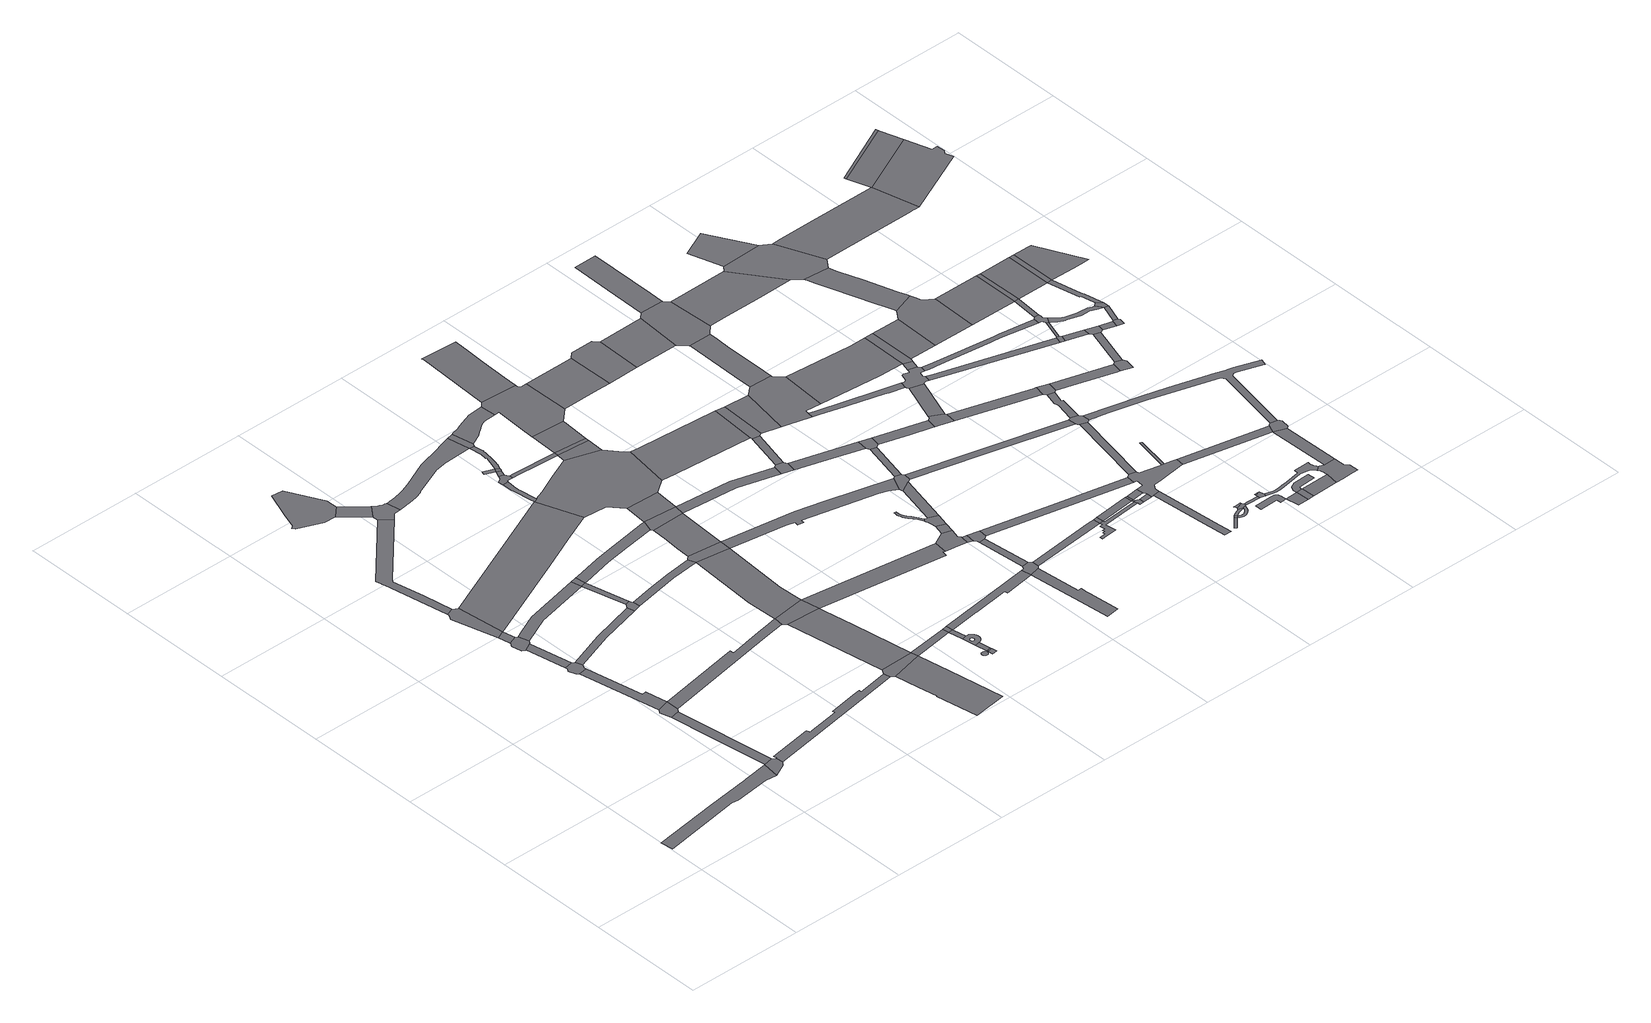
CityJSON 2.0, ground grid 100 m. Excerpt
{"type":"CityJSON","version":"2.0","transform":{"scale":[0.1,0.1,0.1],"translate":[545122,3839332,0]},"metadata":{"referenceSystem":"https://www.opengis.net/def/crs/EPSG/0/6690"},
"CityObjects":{
"road1":{"type":"Road","attributes":{"RoadStructureAttribute.sectionType":"1"},"geometry":[{"type":"MultiSurface","lod":"1","boundaries":[[[0,1,2,3,4,5,6,7,8,9]]]}]},
"road2":{"type":"Road","geometry":[{"type":"MultiSurface","lod":"1","boundaries":[[[10,11,0,9,12,13,14,15,16,17]]]}]},
"road3":{"type":"Road","attributes":{"RoadStructureAttribute.sectionType":"1"},"geometry":[{"type":"MultiSurface","lod":"1","boundaries":[[[18,19,20,11,10]]]}]},
"road4":{"type":"Road","geometry":[{"type":"MultiSurface","lod":"1","boundaries":[[[21,22,23,19,18,24]]]}]},
"road5":{"type":"Road","attributes":{"RoadStructureAttribute.sectionType":"1"},"geometry":[{"type":"MultiSurface","lod":"1","boundaries":[[[25,26,27,28,22,21]]]}]},
"road6":{"type":"Road","geometry":[{"type":"MultiSurface","lod":"1","boundaries":[[[29,30,31,32,33,28,27,34,35,36,37,38]]]}]},
"road7":{"type":"Road","attributes":{"RoadStructureAttribute.sectionType":"1"},"geometry":[{"type":"MultiSurface","lod":"1","boundaries":[[[39,40,30,29]]]}]},
"road8":{"type":"Road","geometry":[{"type":"MultiSurface","lod":"1","boundaries":[[[41,42,43,44,45,40,39,46,47,48]]]}]},
"road9":{"type":"Road","attributes":{"RoadStructureAttribute.sectionType":"1"},"geometry":[{"type":"MultiSurface","lod":"1","boundaries":[[[49,50,51,42,41]]]}]},
"road10":{"type":"Road","geometry":[{"type":"MultiSurface","lod":"1","boundaries":[[[52,53,54,55,56,50,49,57]]]}]},
"road11":{"type":"Road","attributes":{"RoadStructureAttribute.sectionType":"1"},"geometry":[{"type":"MultiSurface","lod":"1","boundaries":[[[58,59,60,61,62,63,53,52,64,65,66,67,68]]]}]},
"road12":{"type":"Road","attributes":{"RoadStructureAttribute.sectionType":"1"},"geometry":[{"type":"MultiSurface","lod":"1","boundaries":[[[69,70,38,37,71,72]]]}]},
"road13":{"type":"Road","attributes":{"RoadStructureAttribute.sectionType":"1"},"geometry":[{"type":"MultiSurface","lod":"1","boundaries":[[[73,74,75,76,77,78,79,80,81,82,83,84,17,16,85,86,87]]]}]},
"road14":{"type":"Road","attributes":{"RoadStructureAttribute.sectionType":"1"},"geometry":[{"type":"MultiSurface","lod":"1","boundaries":[[[88,89,90,48,47,91,92]]]}]},
"road15":{"type":"Road","attributes":{"RoadStructureAttribute.sectionType":"1"},"geometry":[{"type":"MultiSurface","lod":"1","boundaries":[[[93,94,95,96,97,98,21,24,99,100,101]]]}]},
"road16":{"type":"Road","geometry":[{"type":"MultiSurface","lod":"1","boundaries":[[[102,103,104,105,106,107,108,109,110,111,112,113]]]}]},
"road17":{"type":"Road","attributes":{"RoadStructureAttribute.sectionType":"1"},"geometry":[{"type":"MultiSurface","lod":"1","boundaries":[[[114,111,110,115,116,117]]]}]},
"road18":{"type":"Road","geometry":[{"type":"MultiSurface","lod":"1","boundaries":[[[118,119,120,69,72,121,122]]]}]},
"road19":{"type":"Road","attributes":{"function":"2","RoadStructureAttribute.sectionType":"1"},"geometry":[{"type":"MultiSurface","lod":"1","boundaries":[[[123,124,125,126,127,57,49,128,129,130,131,132,133]]]}]},
"road20":{"type":"Road","attributes":{"RoadStructureAttribute.sectionType":"1"},"geometry":[{"type":"MultiSurface","lod":"1","boundaries":[[[134,92,120,119]]]}]},
"road21":{"type":"Road","geometry":[{"type":"MultiSurface","lod":"1","boundaries":[[[135,136,137,138,139,117,116,58,68,140,141,142]]]}]},
"road22":{"type":"Road","geometry":[{"type":"MultiSurface","lod":"1","boundaries":[[[143,88,92,134]]]}]},
"road23":{"type":"Road","attributes":{"RoadStructureAttribute.sectionType":"1"},"geometry":[{"type":"MultiSurface","lod":"1","boundaries":[[[144,145,146,147,148,149,150,151,152]]]}]},
"road24":{"type":"Road","attributes":{"RoadStructureAttribute.sectionType":"1"},"geometry":[{"type":"MultiSurface","lod":"1","boundaries":[[[153,154,155,122,121,156,157]]]}]},
"road25":{"type":"Road","geometry":[{"type":"MultiSurface","lod":"1","boundaries":[[[158,159,160,161,73,87,162,163,147,146]]]}]},
"road26":{"type":"Road","attributes":{"RoadStructureAttribute.sectionType":"1"},"geometry":[{"type":"MultiSurface","lod":"1","boundaries":[[[164,159,158,165,166,167]]]}]},
"road27":{"type":"Road","attributes":{"RoadStructureAttribute.sectionType":"1"},"geometry":[{"type":"MultiSurface","lod":"1","boundaries":[[[168,169,170,171,172,173,174,143,134,175,176,177,178]]]}]},
"road28":{"type":"Road","geometry":[{"type":"MultiSurface","lod":"1","boundaries":[[[179,93,101,180,181,164,167]]]}]},
"road29":{"type":"Road","attributes":{"RoadStructureAttribute.sectionType":"1"},"geometry":[{"type":"MultiSurface","lod":"1","boundaries":[[[182,183,184,185,186,187,188,189,190,191,192,142,141,193,194,195,196,197,198,199,200,201,202,203,204]]]}]},
"road30":{"type":"Road","attributes":{"RoadStructureAttribute.sectionType":"1"},"geometry":[{"type":"MultiSurface","lod":"1","boundaries":[[[205,206,93,179,207,208]]]}]},
"road31":{"type":"Road","attributes":{"RoadStructureAttribute.sectionType":"1"},"geometry":[{"type":"MultiSurface","lod":"1","boundaries":[[[209,210,158,146,211]]]}]},
"road32":{"type":"Road","geometry":[{"type":"MultiSurface","lod":"1","boundaries":[[[212,213,214,215,216,217,218,219,220,221,222,123,223]]]}]},
"road33":{"type":"Road","geometry":[{"type":"MultiSurface","lod":"1","boundaries":[[[224,225,226,153,157,205,208,227,228]]]}]},
"road34":{"type":"Road","geometry":[{"type":"MultiSurface","lod":"1","boundaries":[[[229,230,231,232,233,218,217,234,235,236,237,238,239]]]}]},
"road35":{"type":"Road","geometry":[{"type":"MultiSurface","lod":"1","boundaries":[[[240,241,242,243,244,245,246,247,248,249,250,251,252,253,254,255,256]]]}]},
"road36":{"type":"Road","geometry":[{"type":"MultiSurface","lod":"1","boundaries":[[[257,258,259,260,261,262]]]}]},
"road37":{"type":"Road","attributes":{"RoadStructureAttribute.sectionType":"1"},"geometry":[{"type":"MultiSurface","lod":"1","boundaries":[[[261,263,229,239,264]]]}]},
"road38":{"type":"Road","geometry":[{"type":"MultiSurface","lod":"1","boundaries":[[[265,266,267,255]]]}]},
"road39":{"type":"Road","geometry":[{"type":"MultiSurface","lod":"1","boundaries":[[[268,256,255,267]]]}]},
"road40":{"type":"Road","geometry":[{"type":"MultiSurface","lod":"1","boundaries":[[[269,270,256,268]]]}]},
"road41":{"type":"Road","geometry":[{"type":"MultiSurface","lod":"1","boundaries":[[[262,261,264,271,272,273]]]}]},
"road42":{"type":"Road","geometry":[{"type":"MultiSurface","lod":"1","boundaries":[[[274,211,275,276]]]}]},
"road43":{"type":"Road","attributes":{"RoadStructureAttribute.sectionType":"1"},"geometry":[{"type":"MultiSurface","lod":"1","boundaries":[[[277,278,279,280,224,228]]]}]},
"road44":{"type":"Road","geometry":[{"type":"MultiSurface","lod":"1","boundaries":[[[281,282,283,284,285,286,287,288,289,290,291,292,293,294,295,276,275,296,270,269],[297,298,299,300,301,302,303,304,305,306,307,308,309,310,311]]]}]},
"road45":{"type":"Road","geometry":[{"type":"MultiSurface","lod":"1","boundaries":[[[312,209,211,274]]]}]},
"road46":{"type":"Road","attributes":{"RoadStructureAttribute.sectionType":"1"},"geometry":[{"type":"MultiSurface","lod":"1","boundaries":[[[313,314,315,316,317,262,273,318,319,320,321,322,323,324,325,326,327]]]}]},
"road47":{"type":"Road","geometry":[{"type":"MultiSurface","lod":"1","boundaries":[[[168,178,328,278,277,329]]]}]},
"road48":{"type":"Road","geometry":[{"type":"MultiSurface","lod":"1","boundaries":[[[330,182,204,313,327,331]]]}]},
"road49":{"type":"Road","attributes":{"RoadStructureAttribute.sectionType":"1"},"geometry":[{"type":"MultiSurface","lod":"1","boundaries":[[[332,333,237,236,334,335,336,337,338]]]}]},
"road50":{"type":"Road","attributes":{"RoadStructureAttribute.sectionType":"1"},"geometry":[{"type":"MultiSurface","lod":"1","boundaries":[[[339,168,329,340,341,342]]]}]},
"road51":{"type":"Road","geometry":[{"type":"MultiSurface","lod":"1","boundaries":[[[343,344,345,346,347,348,223,123,133,349,339,342,350,351,352,353,354]]]}]},
"road52":{"type":"Road","attributes":{"RoadStructureAttribute.sectionType":"1"},"geometry":[{"type":"MultiSurface","lod":"1","boundaries":[[[179,167,355,356,357,358]]]}]},
"road53":{"type":"Road","attributes":{"RoadStructureAttribute.sectionType":"1"},"geometry":[{"type":"MultiSurface","lod":"1","boundaries":[[[359,360,361,362,363,364,365,330,331,366,367,368,369,370,371]]]}]},
"road54":{"type":"Road","attributes":{"RoadStructureAttribute.sectionType":"1"},"geometry":[{"type":"MultiSurface","lod":"1","boundaries":[[[337,372,343,354,373,374]]]}]},
"road55":{"type":"Road","attributes":{"RoadStructureAttribute.sectionType":"1"},"geometry":[{"type":"MultiSurface","lod":"1","boundaries":[[[375,312,274,376,377,378,379,380]]]}]},
"road56":{"type":"Road","geometry":[{"type":"MultiSurface","lod":"1","boundaries":[[[338,337,374,381]]]}]},
"road57":{"type":"Road","attributes":{"RoadStructureAttribute.sectionType":"1"},"geometry":[{"type":"MultiSurface","lod":"1","boundaries":[[[382,383,338,381,384,385,386]]]}]},
"road58":{"type":"Road","attributes":{"RoadStructureAttribute.sectionType":"1"},"geometry":[{"type":"MultiSurface","lod":"1","boundaries":[[[387,329,277,388,389,390,391]]]}]},
"road59":{"type":"Road","attributes":{"RoadStructureAttribute.sectionType":"1"},"geometry":[{"type":"MultiSurface","lod":"1","boundaries":[[[392,393,227,208,394,395,396,397,398,399,400,401,402]]]}]},
"road60":{"type":"Road","geometry":[{"type":"MultiSurface","lod":"1","boundaries":[[[403,404,405,359,371,406,407,408,409,382,386,410,411,412,413,414]]]}]},
"road61":{"type":"Road","attributes":{"RoadStructureAttribute.sectionType":"1"},"geometry":[{"type":"MultiSurface","lod":"1","boundaries":[[[415,416,417,403,414,418,419,420,421]]]}]},
"road62":{"type":"Road","attributes":{"RoadStructureAttribute.sectionType":"1"},"geometry":[{"type":"MultiSurface","lod":"1","boundaries":[[[422,423,424,425,426,427,380,428,429,430]]]}]},
"road63":{"type":"Road","geometry":[{"type":"MultiSurface","lod":"1","boundaries":[[[431,358,357,432,433,434,435,436,437,438]]]}]},
"road64":{"type":"Road","attributes":{"function":"2","RoadStructureAttribute.sectionType":"1"},"geometry":[{"type":"MultiSurface","lod":"1","boundaries":[[[439,352,351,440,441,442]]]}]},
"road65":{"type":"Road","geometry":[{"type":"MultiSurface","lod":"1","boundaries":[[[443,444,445,446,447,448,375,380,427,449,450]]]}]},
"road66":{"type":"Road","attributes":{"RoadStructureAttribute.sectionType":"1"},"geometry":[{"type":"MultiSurface","lod":"1","boundaries":[[[451,452,446,445]]]}]},
"road67":{"type":"Road","attributes":{"RoadStructureAttribute.sectionType":"1"},"geometry":[{"type":"MultiSurface","lod":"1","boundaries":[[[434,433,453,454]]]}]},
"road68":{"type":"Road","geometry":[{"type":"MultiSurface","lod":"1","boundaries":[[[455,456,457,458,459,460,461,462,463,464,465,466,467,468,469,470,471,472,473,474,475,476,477,478,479,480]]]}]},
"road69":{"type":"Road","attributes":{"RoadStructureAttribute.sectionType":"1"},"geometry":[{"type":"MultiSurface","lod":"1","boundaries":[[[481,431,438,482]]]}]},
"road70":{"type":"Road","geometry":[{"type":"MultiSurface","lod":"1","boundaries":[[[483,391,390,484,485,486,487]]]}]},
"road71":{"type":"Road","geometry":[{"type":"MultiSurface","lod":"1","boundaries":[[[454,453,488,489,452,451,490,491,492,493]]]}]},
"road72":{"type":"Road","geometry":[{"type":"MultiSurface","lod":"1","boundaries":[[[494,495,496,480,479,497,498,499,481,482,500,501]]]}]},
"road73":{"type":"Road","attributes":{"RoadStructureAttribute.sectionType":"1"},"geometry":[{"type":"MultiSurface","lod":"1","boundaries":[[[502,411,410,503,504,505]]]}]},
"road74":{"type":"Road","attributes":{"RoadStructureAttribute.sectionType":"1"},"geometry":[{"type":"MultiSurface","lod":"1","boundaries":[[[506,483,487,507]]]}]},
"road75":{"type":"Road","attributes":{"RoadStructureAttribute.sectionType":"1"},"geometry":[{"type":"MultiSurface","lod":"1","boundaries":[[[508,509,501,500]]]}]},
"road76":{"type":"Road","attributes":{"RoadStructureAttribute.sectionType":"1"},"geometry":[{"type":"MultiSurface","lod":"1","boundaries":[[[485,484,510,511,512]]]}]},
"road77":{"type":"Road","attributes":{"RoadStructureAttribute.sectionType":"1"},"geometry":[{"type":"MultiSurface","lod":"1","boundaries":[[[513,514,450,449,515,516]]]}]},
"road78":{"type":"Road","geometry":[{"type":"MultiSurface","lod":"1","boundaries":[[[442,441,517,506,507,518,519,520]]]}]},
"road79":{"type":"Road","geometry":[{"type":"MultiSurface","lod":"1","boundaries":[[[521,402,401,509,508,522,523,524]]]}]},
"road80":{"type":"Road","geometry":[{"type":"MultiSurface","lod":"1","boundaries":[[[525,526,505,504,527,528]]]}]},
"road81":{"type":"Road","attributes":{"function":"2","RoadStructureAttribute.sectionType":"1"},"geometry":[{"type":"MultiSurface","lod":"1","boundaries":[[[520,519,529,530]]]}]},
"road82":{"type":"Road","attributes":{"RoadStructureAttribute.sectionType":"1"},"geometry":[{"type":"MultiSurface","lod":"1","boundaries":[[[531,521,524,532]]]}]},
"road83":{"type":"Road","geometry":[{"type":"MultiSurface","lod":"1","boundaries":[[[512,511,531,532,533,534]]]}]},
"road84":{"type":"Road","attributes":{"RoadStructureAttribute.sectionType":"1"},"geometry":[{"type":"MultiSurface","lod":"1","boundaries":[[[535,493,492,536,537,538]]]}]},
"road85":{"type":"Road","geometry":[{"type":"MultiSurface","lod":"1","boundaries":[[[539,513,516,540]]]}]},
"road86":{"type":"Road","geometry":[{"type":"MultiSurface","lod":"1","boundaries":[[[541,542,543,530,529,544,545,546,547,548,549,550,551,552,553]]]}]},
"road87":{"type":"Road","geometry":[{"type":"MultiSurface","lod":"1","boundaries":[[[554,555,540,516,556,557,558,559,560,561,562,563,564,565,566,567,568,569,570,571,572]]]}]},
"road88":{"type":"Road","attributes":{"RoadStructureAttribute.sectionType":"1"},"geometry":[{"type":"MultiSurface","lod":"1","boundaries":[[[573,528,527,574]]]}]},
"road89":{"type":"Road","attributes":{"RoadStructureAttribute.sectionType":"1"},"geometry":[{"type":"MultiSurface","lod":"1","boundaries":[[[575,539,540,576,577]]]}]},
"road90":{"type":"Road","attributes":{"RoadStructureAttribute.sectionType":"1"},"geometry":[{"type":"MultiSurface","lod":"1","boundaries":[[[534,533,578,579,580,581]]]}]},
"road91":{"type":"Road","attributes":{"RoadStructureAttribute.sectionType":"1"},"geometry":[{"type":"MultiSurface","lod":"1","boundaries":[[[582,583,584,585,586,587,541,553,588,589,590,591,592,593,594,595]]]}]},
"road92":{"type":"Road","attributes":{"RoadStructureAttribute.sectionType":"1"},"geometry":[{"type":"MultiSurface","lod":"1","boundaries":[[[596,523,522,597,598,599]]]}]},
"road93":{"type":"Road","geometry":[{"type":"MultiSurface","lod":"1","boundaries":[[[600,577,554,601]]]}]},
"road94":{"type":"Road","attributes":{"RoadStructureAttribute.sectionType":"1"},"geometry":[{"type":"MultiSurface","lod":"1","boundaries":[[[602,603,604,605,606,547,546,607,608,609,610,611,612,613]]]}]},
"road95":{"type":"Road","geometry":[{"type":"MultiSurface","lod":"1","boundaries":[[[614,575,577,600]]]}]},
"road96":{"type":"Road","geometry":[{"type":"MultiSurface","lod":"1","boundaries":[[[601,554,572,615,616,617]]]}]},
"road97":{"type":"Road","geometry":[{"type":"MultiSurface","lod":"1","boundaries":[[[618,614,600,619]]]}]},
"road98":{"type":"Road","geometry":[{"type":"MultiSurface","lod":"1","boundaries":[[[620,617,616,621]]]}]},
"road99":{"type":"Road","attributes":{"RoadStructureAttribute.sectionType":"1"},"geometry":[{"type":"MultiSurface","lod":"1","boundaries":[[[622,623,624,625,626,627,628]]]}]},
"road100":{"type":"Road","geometry":[{"type":"MultiSurface","lod":"1","boundaries":[[[629,573,574,582,595,630,631,632,633]]]}]},
"road101":{"type":"Road","geometry":[{"type":"MultiSurface","lod":"1","boundaries":[[[634,635,636,637,581,580,638,639,640,641,642]]]}]},
"road102":{"type":"Road","geometry":[{"type":"MultiSurface","lod":"1","boundaries":[[[643,644,645,646,647,648,649]]]}]},
"road103":{"type":"Road","geometry":[{"type":"MultiSurface","lod":"1","boundaries":[[[650,651,643,649,652]]]}]},
"road104":{"type":"Road","attributes":{"function":"2","RoadStructureAttribute.sectionType":"1"},"geometry":[{"type":"MultiSurface","lod":"1","boundaries":[[[653,551,550,654,655,656,657,658,659,660,661,662,663]]]}]},
"road105":{"type":"Road","attributes":{"RoadStructureAttribute.sectionType":"1"},"geometry":[{"type":"MultiSurface","lod":"1","boundaries":[[[664,634,642,665]]]}]},
"road106":{"type":"Road","geometry":[{"type":"MultiSurface","lod":"1","boundaries":[[[666,667,668,650,652,669,670,671,672,673]]]}]},
"road107":{"type":"Road","geometry":[{"type":"MultiSurface","lod":"1","boundaries":[[[674,675,676,677,678,679,680,681,682,683,684,685,686,673,687,688,689,690,691,692,693,694,695,696,697,698,699,652,649]]]}]},
"road108":{"type":"Road","attributes":{"RoadStructureAttribute.sectionType":"1"},"geometry":[{"type":"MultiSurface","lod":"1","boundaries":[[[700,701,702,703,629,633]]]}]},
"road109":{"type":"Road","geometry":[{"type":"MultiSurface","lod":"1","boundaries":[[[704,705,706,707,708,709,710]]]}]},
"road110":{"type":"Road","geometry":[{"type":"MultiSurface","lod":"1","boundaries":[[[710,709,666,673,686,711,712]]]}]},
"road111":{"type":"Road","geometry":[{"type":"MultiSurface","lod":"1","boundaries":[[[713,714,715,538,537,716,717,718,719,720,721,618,619,722,620,621,625,624,723,724,725,726,727,728,729,730,731,732,733,734,735,736,737]]]}]},
"road112":{"type":"Road","geometry":[{"type":"MultiSurface","lod":"1","boundaries":[[[738,712,711,739,740,741]]]}]},
"road113":{"type":"Road","geometry":[{"type":"MultiSurface","lod":"1","boundaries":[[[742,743,744,745,746,747,748,749,613,612,750,664,665,751,752,753,754,755,756,757,758,759]]]}]},
"road114":{"type":"Road","attributes":{"RoadStructureAttribute.sectionType":"1"},"geometry":[{"type":"MultiSurface","lod":"1","boundaries":[[[760,713,737,761,762]]]}]},
"road115":{"type":"Road","attributes":{"RoadStructureAttribute.sectionType":"1"},"geometry":[{"type":"MultiSurface","lod":"1","boundaries":[[[763,640,639,764,765,766]]]}]},
"road116":{"type":"Road","geometry":[{"type":"MultiSurface","lod":"1","boundaries":[[[767,768,769,770,771,772,773,774,775,776,777,778,779,780,781]]]}]},
"road117":{"type":"Road","geometry":[{"type":"MultiSurface","lod":"1","boundaries":[[[782,783,741,740,784,785,786]]]}]},
"road118":{"type":"Road","geometry":[{"type":"MultiSurface","lod":"1","boundaries":[[[782,787,783]]]}]},
"road119":{"type":"Road","attributes":{"RoadStructureAttribute.sectionType":"1"},"geometry":[{"type":"MultiSurface","lod":"1","boundaries":[[[788,789,790,733,732]]]}]},
"road120":{"type":"Road","attributes":{"RoadStructureAttribute.sectionType":"1"},"geometry":[{"type":"MultiSurface","lod":"1","boundaries":[[[662,742,759,791]]]}]},
"road121":{"type":"Road","geometry":[{"type":"MultiSurface","lod":"1","boundaries":[[[792,793,794,599,598,795,796,760,762,797,798,799,800,801,802]]]}]},
"road122":{"type":"Road","attributes":{"RoadStructureAttribute.sectionType":"1"},"geometry":[{"type":"MultiSurface","lod":"1","boundaries":[[[803,781,804,805]]]}]},
"road123":{"type":"Road","geometry":[{"type":"MultiSurface","lod":"1","boundaries":[[[663,662,791,806,807,808]]]}]},
"road124":{"type":"Road","attributes":{"RoadStructureAttribute.sectionType":"1"},"geometry":[{"type":"MultiSurface","lod":"1","boundaries":[[[632,631,809,810,811,812]]]}]},
"road125":{"type":"Road","geometry":[{"type":"MultiSurface","lod":"1","boundaries":[[[813,803,805,814]]]}]},
"road126":{"type":"Road","attributes":{"RoadStructureAttribute.sectionType":"1"},"geometry":[{"type":"MultiSurface","lod":"1","boundaries":[[[815,816,817,792,802,818,819,820]]]}]},
"road127":{"type":"Road","geometry":[{"type":"MultiSurface","lod":"1","boundaries":[[[821,822,823,824,825,826,827,828,829,830,831,832,833,786,785,834,835,836,837,838,839,840,841,842,843,844,845,846]]]}]},
"road128":{"type":"Road","attributes":{"function":"2","RoadStructureAttribute.sectionType":"1"},"geometry":[{"type":"MultiSurface","lod":"1","boundaries":[[[808,807,847,848]]]}]},
"road129":{"type":"Road","geometry":[{"type":"MultiSurface","lod":"1","boundaries":[[[849,850,851,852,853,854,855,856,857,858,803,813]]]}]},
"road130":{"type":"Road","geometry":[{"type":"MultiSurface","lod":"1","boundaries":[[[766,765,815,820,859,860]]]}]},
"road131":{"type":"Road","attributes":{"RoadStructureAttribute.sectionType":"1"},"geometry":[{"type":"MultiSurface","lod":"1","boundaries":[[[861,813,814,862]]]}]},
"road132":{"type":"Road","attributes":{"RoadStructureAttribute.sectionType":"1"},"geometry":[{"type":"MultiSurface","lod":"1","boundaries":[[[729,728,863,864]]]}]},
"road133":{"type":"Road","attributes":{"RoadStructureAttribute.sectionType":"1"},"geometry":[{"type":"MultiSurface","lod":"1","boundaries":[[[865,754,753,866,867,868]]]}]},
"road134":{"type":"Road","attributes":{"RoadStructureAttribute.sectionType":"1"},"geometry":[{"type":"MultiSurface","lod":"1","boundaries":[[[869,870,871,872,873,758,757,874,875,876,877,878,879,880,881]]]}]},
"road135":{"type":"Road","attributes":{"RoadStructureAttribute.sectionType":"1"},"geometry":[{"type":"MultiSurface","lod":"1","boundaries":[[[882,883,884,885]]]}]},
"road136":{"type":"Road","geometry":[{"type":"MultiSurface","lod":"1","boundaries":[[[885,884,886,812,811,887,888,889,890]]]}]},
"road137":{"type":"Road","geometry":[{"type":"MultiSurface","lod":"1","boundaries":[[[891,892,846,845,893,894,895,896,861,862,897,898,899,900,901,902,903]]]}]},
"road138":{"type":"Road","attributes":{"RoadStructureAttribute.sectionType":"1"},"geometry":[{"type":"MultiSurface","lod":"1","boundaries":[[[860,859,904,905,906,907]]]}]},
"road139":{"type":"Road","geometry":[{"type":"MultiSurface","lod":"1","boundaries":[[[908,909,910,911,912,913,848,847,914,915]]]}]},
"road140":{"type":"Road","attributes":{"RoadStructureAttribute.sectionType":"1"},"geometry":[{"type":"MultiSurface","lod":"1","boundaries":[[[887,916,917,918,919,920,921,912,911,922,923,924,925,888]]]}]},
"road141":{"type":"Road","attributes":{"RoadStructureAttribute.sectionType":"1"},"geometry":[{"type":"MultiSurface","lod":"1","boundaries":[[[863,903,902,926,927]]]}]},
"road142":{"type":"Road","attributes":{"RoadStructureAttribute.sectionType":"1"},"geometry":[{"type":"MultiSurface","lod":"1","boundaries":[[[928,929,930,800,799,931,932,933,934,935,936,937,938,939,940,941,942,943,944,945,946,947,948,949,950,951,952]]]}]},
"road143":{"type":"Road","geometry":[{"type":"MultiSurface","lod":"1","boundaries":[[[938,953,954,864,863,927,955,956,957,958,959,960,939]]]}]},
"road144":{"type":"Road","geometry":[{"type":"MultiSurface","lod":"1","boundaries":[[[961,962,907,906,963,964,965]]]}]},
"road145":{"type":"Road","geometry":[{"type":"MultiSurface","lod":"1","boundaries":[[[966,967,868,867,968,969,970,971]]]}]},
"road146":{"type":"Road","attributes":{"RoadStructureAttribute.sectionType":"1"},"geometry":[{"type":"MultiSurface","lod":"1","boundaries":[[[972,966,971,973]]]}]},
"road147":{"type":"Road","attributes":{"function":"2","RoadStructureAttribute.sectionType":"1"},"geometry":[{"type":"MultiSurface","lod":"1","boundaries":[[[915,914,974,975]]]}]},
"road148":{"type":"Road","attributes":{"RoadStructureAttribute.sectionType":"1"},"geometry":[{"type":"MultiSurface","lod":"1","boundaries":[[[969,968,976,977]]]}]},
"road149":{"type":"Road","attributes":{"RoadStructureAttribute.sectionType":"1"},"geometry":[{"type":"MultiSurface","lod":"1","boundaries":[[[978,961,965,979,980]]]}]},
"road150":{"type":"Road","geometry":[{"type":"MultiSurface","lod":"1","boundaries":[[[981,881,880,982,983,972,973,984,985,986,987]]]}]},
"road151":{"type":"Road","attributes":{"RoadStructureAttribute.sectionType":"1"},"geometry":[{"type":"MultiSurface","lod":"1","boundaries":[[[974,988,981,987,989]]]}]},
"road152":{"type":"Road","geometry":[{"type":"MultiSurface","lod":"1","boundaries":[[[977,976,978,980,990,991]]]}]},
"road153":{"type":"Road","geometry":[{"type":"MultiSurface","lod":"1","boundaries":[[[975,974,989,992]]]}]},
"road154":{"type":"Road","attributes":{"RoadStructureAttribute.sectionType":"1"},"geometry":[{"type":"MultiSurface","lod":"1","boundaries":[[[991,990,993,994]]]}]},
"road155":{"type":"Road","attributes":{"RoadStructureAttribute.sectionType":"1"},"geometry":[{"type":"MultiSurface","lod":"1","boundaries":[[[995,996,997,998,999,1000,1001,1002,984,973,1003,1004,1005,1006,1007,1008,1009,1010,1011,1012,1013,1014,1015,1016]]]}]},
"road156":{"type":"Road","attributes":{"RoadStructureAttribute.sectionType":"1"},"geometry":[{"type":"MultiSurface","lod":"1","boundaries":[[[1017,1018,890,889,1019,1020,1021,1022,1023,1024]]]}]},
"road157":{"type":"Road","geometry":[{"type":"MultiSurface","lod":"1","boundaries":[[[1025,994,993,1026,1027,1028]]]}]},
"road158":{"type":"Road","attributes":{"function":"2","RoadStructureAttribute.sectionType":"1"},"geometry":[{"type":"MultiSurface","lod":"1","boundaries":[[[992,989,1029,1030,1031]]]}]},
"road159":{"type":"Road","attributes":{"RoadStructureAttribute.sectionType":"1"},"geometry":[{"type":"MultiSurface","lod":"1","boundaries":[[[1015,1025,1028,1032,1033,1034]]]}]},
"road160":{"type":"Road","geometry":[{"type":"MultiSurface","lod":"1","boundaries":[[[1035,1036,1016,1015,1034,1037]]]}]},
"road161":{"type":"Road","attributes":{"RoadStructureAttribute.sectionType":"1"},"geometry":[{"type":"MultiSurface","lod":"1","boundaries":[[[1038,1039,1040,1041,1042,1043,1044,1035,1037]]]}]},
"road162":{"type":"Road","geometry":[{"type":"MultiSurface","lod":"1","boundaries":[[[1031,1030,1041,1040,1045]]]}]},
"road163":{"type":"Road","attributes":{"function":"2","RoadStructureAttribute.sectionType":"1"},"geometry":[{"type":"MultiSurface","lod":"1","boundaries":[[[1046,1045,1040,1047,1048,1049,1050,1051,1052]]]}]},
"road164":{"type":"Road","geometry":[{"type":"MultiSurface","lod":"1","boundaries":[[[1053,1054,1055,1056,1057]]]}]},
"road165":{"type":"Road","attributes":{"function":"2","RoadStructureAttribute.sectionType":"1"},"geometry":[{"type":"MultiSurface","lod":"1","boundaries":[[[1058,1057,1056,1024,1059]]]}]},
"road166":{"type":"Road","geometry":[{"type":"MultiSurface","lod":"1","boundaries":[[[1060,1059,1024,1023,1061,1062,1063,1064]]]}]}
},
"vertices":[
[1171,602,0],[960,570,0],[947,569,0],[567,513,0],[3,429,0],[16,322,0],[693,431,0],[755,425,0],[1051,465,0],[1150,453,0],
[1252,618,0],[1175,605,0],[1265,512,0],[1266,518,0],[1270,522,0],[1272,524,0],[1289,542,0],[1280,601,0],
[1134,1479,0],[1054,1463,0],[1104,1109,0],
[1155,1618,0],[1049,1589,0],[1027,1558,0],[1154,1506,0],
[1119,1808,0],[1084,1801,0],[989,2300,0],[917,2286,0],
[959,2418,0],[887,2404,0],[890,2389,0],[874,2363,0],[896,2301,0],[986,2316,0],[988,2321,0],[996,2336,0],[1004,2350,0],[982,2409,0],
[888,2785,0],[821,2751,0],
[863,2913,0],[793,2887,0],[775,2854,0],[790,2764,0],[816,2753,0],[893,2793,0],[908,2816,0],[882,2904,0],
[843,3022,0],[774,2991,0],[792,2893,0],
[754,3462,0],[688,3440,0],[690,3430,0],[674,3398,0],[665,3381,0],[797,3440,0],
[1071,4599,0],[572,4077,0],[582,4023,0],[583,4016,0],[585,4005,0],[586,4001,0],[710,3722,0],[659,3988,0],[664,3997,0],[669,4006,0],[1157,4517,0],
[1688,2628,0],[1305,2522,0],[1340,2470,0],[1705,2566,0],
[2518,812,0],[2259,769,0],[2256,788,0],[2191,777,0],[1955,737,0],[1958,717,0],[1666,667,0],[1665,677,0],[1663,694,0],[1656,693,0],[1286,633,0],[1289,602,0],[1671,607,0],[2195,697,0],[2529,754,0],
[1599,3124,0],[1113,3009,0],[944,2933,0],[1145,2924,0],[1620,3035,0],
[2383,1816,0],[2379,1816,0],[2306,1802,0],[2184,1780,0],[1895,1724,0],[1893,1757,0],[1160,1507,0],[2185,1703,0],[2372,1736,0],
[700,5316,0],[620,5098,0],[573,4959,0],[557,4946,0],[548,4938,0],[557,4928,0],[566,4917,0],[770,4832,0],[868,4826,0],[955,4910,0],[950,5008,0],[800,5309,0],
[958,4907,0],[875,4821,0],[1068,4650,0],[1142,4744,0],
[1756,2649,0],[1751,2671,0],[1710,2662,0],[1769,2583,0],[1764,2644,0],
[2042,3995,0],[2030,3989,0],[1523,3763,0],[1447,3729,0],[1061,3557,0],[1531,3329,0],[1610,3365,0],[1822,3460,0],[1915,3502,0],[2166,3614,0],[2181,3620,0],
[1664,3045,0],
[1231,4700,0],[1218,4703,0],[1193,4711,0],[1171,4722,0],[1145,4742,0],[1204,4566,0],[1267,4576,0],[1248,4698,0],
[1657,3137,0],
[2891,529,0],[2848,794,0],[2846,804,0],[2562,733,0],[2598,526,0],[2625,362,0],[2623,362,0],[2682,1,0],[2971,43,0],
[2388,2747,0],[2175,2722,0],[1983,2689,0],[2175,2662,0],[2416,2688,0],
[2832,863,0],[2543,852,0],[2538,844,0],[2519,813,0],[2530,754,0],[2557,736,0],
[2406,1709,0],[2747,1392,0],[2706,1647,0],[2699,1694,0],
[2462,3288,0],[2446,3285,0],[2439,3284,0],[2170,3241,0],[2064,3224,0],[1912,3196,0],[1677,3141,0],[1681,3049,0],[1956,3113,0],[2171,3151,0],[2431,3191,0],
[2670,1853,0],[2376,1733,0],[2399,1715,0],
[2086,4962,0],[1846,4893,0],[1843,4892,0],[1738,4863,0],[1511,4761,0],[1430,4729,0],[1396,4719,0],[1354,4709,0],[1343,4707,0],[1280,4698,0],[1267,4698,0],[1312,4582,0],[1364,4590,0],[1365,4590,0],[1374,4591,0],[1416,4596,0],[1453,4605,0],[1509,4626,0],[1516,4631,0],[1779,4746,0],[1858,4759,0],[1872,4760,0],[2122,4775,0],
[2416,2686,0],[2374,2078,0],[2662,2073,0],[2700,2644,0],
[3186,914,0],[2835,863,0],[3192,855,0],
[2076,4020,0],[2057,4161,0],[2055,4174,0],[2054,4196,0],[2053,4226,0],[2059,4293,0],[2009,4291,0],[2013,4206,0],[2015,4193,0],[2038,4019,0],[2041,3999,0],[2078,4009,0],
[2419,2778,0],[2403,2763,0],[2401,2760,0],[2706,2744,0],[2704,2745,0],
[2053,4389,0],[2041,4360,0],[2011,4341,0],[2007,4338,0],[2007,4336,0],[2063,4308,0],[2086,4307,0],[2115,4306,0],[2116,4340,0],[2109,4349,0],[2092,4373,0],
[3240,512,0],[3231,522,0],[3217,526,0],[3202,522,0],[3194,513,0],[3191,503,0],[3192,494,0],[3195,486,0],[3201,480,0],[3208,476,0],[3218,475,0],[3227,477,0],[3236,484,0],[3241,493,0],[3241,500,0],[3250,502,0],[3249,513,0],
[2002,4505,0],[2000,4506,0],[1996,4490,0],[1992,4474,0],[2075,4441,0],[2094,4471,0],
[2074,4438,0],[2113,4423,0],
[3257,459,0],[3299,466,0],[3291,511,0],
[3289,523,0],
[3273,624,0],[3232,614,0],
[2117,4432,0],[2118,4433,0],[2125,4452,0],
[3233,861,0],[3212,733,0],[3253,743,0],
[2734,3177,0],[2446,3170,0],[2435,3023,0],[2427,2900,0],
[3279,626,0],[3285,627,0],[3298,635,0],[3305,642,0],[3313,651,0],[3318,661,0],[3322,677,0],[3322,690,0],[3319,705,0],[3312,718,0],[3302,729,0],[3301,730,0],[3292,736,0],[3281,741,0],[3268,743,0],[3225,658,0],[3271,695,0],[3277,687,0],[3277,680,0],[3277,677,0],[3273,669,0],[3265,666,0],[3264,665,0],[3252,666,0],[3245,672,0],[3242,681,0],[3245,692,0],[3253,698,0],[3258,699,0],[3260,699,0],[3270,696,0],
[3227,920,0],
[2123,4768,0],[2138,4665,0],[2130,4606,0],[2137,4604,0],[2103,4494,0],[2144,4497,0],[2142,4498,0],[2151,4528,0],[2157,4560,0],[2173,4663,0],[2171,4678,0],[2173,4679,0],[2176,4680,0],[2170,4723,0],[2163,4767,0],
[2440,3178,0],[2748,3268,0],
[2141,4978,0],[2177,4793,0],
[2159,4337,0],[2117,4340,0],[2133,4305,0],[2159,4304,0],[2348,4294,0],[2532,4285,0],[2534,4319,0],
[2476,3487,0],[2749,3282,0],[2765,3472,0],[2765,3478,0],
[2527,4210,0],[2519,4206,0],[2332,4123,0],[2161,4045,0],[2119,4027,0],[2103,4020,0],[2380,3602,0],[2784,3492,0],[2882,3563,0],[2943,3962,0],[2885,4028,0],[2806,4117,0],
[3792,1537,0],[3799,1581,0],[3819,1578,0],[3830,1693,0],
[2515,5074,0],[2385,5062,0],[2291,5027,0],[2243,5010,0],[2232,5006,0],[2214,4999,0],[2152,4981,0],[2273,4840,0],[2302,4863,0],[2310,4869,0],[2373,4918,0],[2412,4933,0],[2522,4941,0],
[2532,4282,0],[2808,4156,0],[2814,4261,0],
[4073,1042,0],[3505,900,0],[3506,898,0],[3815,943,0],[3820,915,0],[4086,955,0],
[2816,4295,0],
[2546,4567,0],[2546,4557,0],[2820,4368,0],[2830,4541,0],[2831,4550,0],
[3235,3226,0],[2737,3177,0],[3217,3137,0],[3566,3040,0],[3583,3129,0],
[3573,2599,0],[3338,2650,0],[3179,2572,0],[3255,2555,0],[3249,2518,0],[3300,2511,0],[3305,2543,0],[3925,2400,0],[3998,2378,0],[4066,2335,0],[4123,2458,0],
[2550,5109,0],[2542,5101,0],[2524,5083,0],[2546,4942,0],[2560,4943,0],[2565,4944,0],[2553,4697,0],[2938,4654,0],[2934,5054,0],[2884,5054,0],[2864,5077,0],[2865,5093,0],
[2580,5779,0],[2584,5758,0],[2579,5651,0],[2869,5220,0],[2879,5455,0],[2888,5636,0],[2894,5761,0],
[4246,512,0],[4244,542,0],[4240,597,0],[4212,594,0],[4212,596,0],[4173,977,0],[4129,541,0],[4162,227,0],[4273,243,0],
[3944,1750,0],[3952,1559,0],[4003,1545,0],[4017,1618,0],[4015,1622,0],[4014,1623,0],[4000,1641,0],[4020,1723,0],
[3031,3955,0],[3009,3553,0],[3686,3502,0],[3717,3903,0],
[4183,1066,0],[4176,1071,0],[4168,1079,0],[4107,1072,0],[4097,1055,0],[4091,1044,0],[4192,997,0],[4193,1058,0],
[4127,1493,0],[4070,1486,0],
[4048,1533,0],[4058,1610,0],
[3954,1978,0],[3936,2011,0],[3923,2027,0],[3913,2043,0],[3902,2055,0],[3891,2072,0],[3883,2088,0],[3877,2101,0],[3873,2114,0],[3872,2123,0],[3872,2140,0],[3872,2156,0],[3851,2155,0],[3852,2140,0],[3851,2122,0],[3853,2110,0],[3857,2093,0],[3864,2078,0],[3873,2061,0],[3885,2042,0],[3896,2030,0],[3906,2014,0],[3919,1999,0],[3935,1969,0],[3947,1941,0],[3963,1960,0],
[3964,1838,0],[4041,1810,0],
[3610,3146,0],[3667,3011,0],[3683,3100,0],[3682,3100,0],[3670,3132,0],
[4055,1521,0],[4068,1503,0],[4138,1502,0],[4150,1511,0],[4152,1513,0],[4163,1588,0],
[3984,1949,0],[3977,1949,0],[3972,1951,0],[3953,1924,0],[3957,1908,0],[3960,1882,0],[4068,1921,0],[3991,1949,0],
[3115,5056,0],[3265,4657,0],[3379,4658,0],[3375,5057,0],
[3693,3485,0],[3752,3473,0],
[4175,2359,0],[4074,2303,0],
[3880,2949,0],[4216,2853,0],[4228,2945,0],
[4852,1132,0],[4801,1126,0],[4801,1066,0],[4857,1072,0],
[3692,3488,0],[3753,3476,0],[3780,3489,0],[3801,3897,0],
[4144,2469,0],[4202,2370,0],[4210,2432,0],[4193,2455,0],
[3618,5108,0],[3418,5102,0],[3647,4661,0],[3658,5062,0],
[3940,3447,0],[4017,3881,0],
[4230,2823,0],[4282,2810,0],
[4312,2826,0],[4330,2916,0],
[4797,1454,0],[4798,1379,0],[5361,1262,0],[5370,1334,0],
[4886,1136,0],[4891,1076,0],
[4093,3946,0],[4084,3939,0],[4029,3891,0],[4008,3429,0],[4059,3416,0],[4183,3383,0],[4189,3435,0],[4190,3442,0],[4195,3465,0],[4329,3455,0],[4359,3857,0],[4289,3929,0],[4290,3937,0],
[5208,1089,0],[4893,1056,0],[4861,1046,0],[4833,1043,0],[4841,998,0],[4816,995,0],[4822,975,0],[4802,973,0],[4799,972,0],[4802,962,0],[4804,955,0],[4802,955,0],[4745,947,0],[4748,920,0],[4792,925,0],[4803,926,0],[4887,934,0],[4876,1031,0],[5218,1064,0],
[4057,5067,0],[4027,4663,0],
[5198,1171,0],[4896,1076,0],[5203,1111,0],
[4557,2757,0],[4735,2708,0],[4750,2703,0],[4767,2792,0],
[4100,4593,0],[4100,4580,0],[4099,4510,0],[4093,4040,0],[4093,4032,0],[4093,3963,0],[4290,3947,0],[4291,4020,0],[4292,4042,0],[4293,4208,0],[4295,4408,0],[4297,4511,0],[4298,4584,0],[4299,4595,0],
[4789,2291,0],[4790,2227,0],[5518,2050,0],[5511,2115,0],
[5221,1113,0],[5223,1102,0],
[4779,3285,0],[4744,3294,0],[4482,3360,0],[4253,3419,0],[4196,3433,0],[4240,3368,0],[4431,3318,0],[4468,3308,0],[4745,3232,0],[4780,3222,0],[4906,3187,0],[4922,3246,0],
[5216,1173,0],
[5221,1037,0],[5258,1041,0],[5255,1084,0],
[5320,1185,0],[5324,1125,0],
[5340,1095,0],[5343,1049,0],
[5470,523,0],[5467,554,0],[5425,1059,0],[5365,1051,0],[5408,558,0],[5423,366,0],[5484,363,0],
[4107,5113,0],[4299,4599,0],[4368,4667,0],[4348,5068,0],[4308,5111,0],
[4800,2826,0],[4791,2803,0],[4789,2801,0],[4784,2799,0],[4785,2694,0],[4900,2662,0],[4912,2752,0],[4907,2769,0],[4906,2770,0],
[5611,469,0],[5587,442,0],[5556,409,0],[5530,380,0],[5547,365,0],[5603,426,0],[5628,453,0],
[5626,484,0],[5625,483,0],[5645,469,0],
[4948,3813,0],[4778,3420,0],[4864,3414,0],[4875,3414,0],[4946,3411,0],[4977,3409,0],[4996,3409,0],[5076,3407,0],[5081,3407,0],[5082,3407,0],[5087,3813,0],
[4919,3160,0],[5034,3128,0],
[5697,519,0],[5673,511,0],[5649,501,0],[5661,481,0],[5681,490,0],[5699,496,0],[5725,504,0],[5736,507,0],
[5646,441,0],[5658,436,0],[5667,434,0],[5676,432,0],[5689,433,0],[5698,435,0],[5716,443,0],[5726,451,0],[5733,456,0],[5740,463,0],[5749,476,0],[5755,488,0],[5762,515,0],[5733,496,0],[5729,487,0],[5722,478,0],[5721,477,0],[5717,473,0],[5708,466,0],[5704,463,0],[5691,457,0],[5685,455,0],[5679,455,0],[5678,455,0],[5665,458,0],[5657,461,0],
[4309,5234,0],[4316,5830,0],[4117,5827,0],[4112,5474,0],
[5759,564,0],[5759,565,0],[5724,564,0],[5692,563,0],[5702,545,0],[5703,536,0],[5761,556,0],
[5775,518,0],[5773,541,0],
[5398,1353,0],[5396,1351,0],[5373,1336,0],[5379,1258,0],[5388,1256,0],[5390,1256,0],[5387,1232,0],[5383,1192,0],[5350,1188,0],[5336,1115,0],[5422,1100,0],[5449,1140,0],[5535,1151,0],[5729,1175,0],[5745,1177,0],[5763,1179,0],[5771,1251,0],[5745,1257,0],[5733,1259,0],[5666,1273,0],[5649,1277,0],[5638,1279,0],[5534,1301,0],[5466,1315,0],[5456,1337,0],
[5813,540,0],[5812,517,0],[5900,515,0],[5902,538,0],
[5060,3330,0],[5056,3315,0],[5051,3300,0],[5004,3313,0],[4986,3305,0],[4968,3252,0],[4949,3239,0],[4936,3243,0],[4912,3176,0],[5037,3135,0],[5064,3142,0],[5089,3134,0],[5100,3187,0],[5089,3202,0],[5103,3243,0],[5142,3236,0],[5150,3285,0],[5136,3309,0],
[5533,2023,0],[5456,1339,0],[5591,2002,0],
[5583,2558,0],[5261,2557,0],[5580,2465,0],[5598,2554,0],
[6033,397,0],[6029,430,0],[6026,446,0],[6023,453,0],[6019,459,0],[6008,467,0],[5996,471,0],[5969,470,0],[5821,467,0],[5820,408,0],[5969,415,0],[5975,415,0],[5978,392,0],[5979,378,0],[6034,380,0],
[5950,571,0],[5904,554,0],[5921,512,0],[5951,506,0],[5956,528,0],
[5902,570,0],
[5725,1567,0],[5715,1569,0],[5705,1571,0],
[5155,3378,0],
[5537,2126,0],[5527,2122,0],[5525,2121,0],[5524,2039,0],[5526,2035,0],[5602,2008,0],[5611,2013,0],[5621,2019,0],[5617,2083,0],[5604,2100,0],[5597,2109,0],
[6143,384,0],[6051,266,0],[6146,269,0],
[5160,3398,0],[5163,3410,0],[5163,3812,0],
[4500,4669,0],[4858,4671,0],[5153,4674,0],[4870,5072,0],
[6198,385,0],[6201,271,0],
[5598,2437,0],[5566,2330,0],[5574,2288,0],[5640,2311,0],[5626,2317,0],[5656,2421,0],
[6454,519,0],[6449,528,0],[6441,548,0],[6438,569,0],[6438,588,0],[6304,583,0],[6304,550,0],[6174,525,0],[6117,515,0],[6090,511,0],[6043,510,0],[6022,513,0],[5966,526,0],[5961,503,0],[6018,490,0],[6043,487,0],[6092,488,0],[6121,492,0],[6178,503,0],[6309,528,0],[6357,521,0],[6380,514,0],[6403,501,0],[6414,492,0],[6427,477,0],[6463,507,0],
[5400,3409,0],[5410,3812,0],
[6197,392,0],[6197,408,0],[6201,416,0],[6211,420,0],[6349,426,0],[6347,486,0],[6202,477,0],[6159,457,0],[6142,420,0],[6143,391,0],
[5680,2435,0],[5697,2525,0],
[6447,393,0],[6430,278,0],
[6497,1026,0],[6524,1094,0],
[5159,3169,0],[5144,3118,0],[6086,2830,0],[6097,2884,0],
[6056,3162,0],[5902,3185,0],[5828,3196,0],[5783,3203,0],[5257,3267,0],[5180,3230,0],[5286,3220,0],[5385,3208,0],[5716,3166,0],[5753,3161,0],[5822,3154,0],[6124,3102,0],[6130,3156,0],
[5050,5513,0],[4820,5408,0],[4912,5117,0],[5261,5128,0],
[4874,5072,0],[5231,4616,0],[5448,4596,0],[5508,4679,0],[5348,5076,0],
[6490,492,0],[6471,501,0],[6435,463,0],[6441,445,0],[6445,432,0],[6447,409,0],[6491,280,0],[6576,283,0],[6642,282,0],[6642,367,0],[6612,393,0],[6610,490,0],[6507,488,0],
[5882,2376,0],[6153,2296,0],[6173,2290,0],[6193,2380,0],
[5696,3864,0],[5688,3870,0],[5675,3910,0],[5660,3956,0],[5471,3894,0],[5452,3869,0],[5760,3407,0],[5768,3811,0],
[5240,4588,0],[5261,4525,0],[5304,4398,0],[5418,4053,0],[5443,3979,0],[5466,3909,0],[5653,3978,0],[5627,4055,0],[5539,4320,0],[5472,4524,0],
[6608,566,0],[6601,984,0],
[6661,1809,0],[6296,1914,0],[6102,1970,0],[5777,1984,0],[6087,1909,0],[6112,1902,0],[6651,1746,0],[6657,1737,0],[6662,1728,0],[6670,1715,0],[6551,1113,0],[6612,1103,0],[6680,1453,0],[6729,1706,0],[6741,1714,0],[6742,1714,0],[6753,1722,0],[6783,1714,0],[6986,1647,0],[6990,1645,0],[7009,1702,0],[6800,1771,0],[6752,1784,0],[6745,1786,0],[6720,1793,0],
[6544,1107,0],[6529,1097,0],[6614,997,0],[6618,1000,0],[6622,1004,0],[6633,1074,0],[6629,1079,0],[6622,1088,0],
[6218,2398,0],[6214,2395,0],[6271,2259,0],[6290,2347,0],[6273,2373,0],
[6108,2892,0],[6107,2891,0],[6124,2819,0],[6136,2872,0],[6129,2885,0],[6128,2886,0],
[6164,3067,0],[6183,3057,0],
[6168,3405,0],[6168,3810,0],
[6300,2765,0],[6311,2820,0],
[6320,2739,0],[6274,2377,0],[6377,2721,0],
[6151,3174,0],[6151,3098,0],[6165,3071,0],[6212,3104,0],[6187,3126,0],[6189,3153,0],[6190,3173,0],
[6151,3176,0],[6207,3405,0],
[6407,2732,0],[6418,2787,0],
[6207,3810,0],
[6513,2700,0],[6525,2755,0],
[6537,2981,0],[6502,2991,0],[6444,2999,0],[6433,3000,0],[6410,3003,0],[6302,3030,0],[6292,3033,0],[6282,3039,0],[6191,3051,0],[6233,3018,0],[6271,3001,0],[6274,3000,0],[6288,2993,0],[6292,2992,0],[6411,2960,0],[6430,2959,0],[6444,2959,0],[6490,2957,0],[6538,2939,0],[6592,2919,0],[6594,2918,0],[6554,2977,0],
[5782,5079,0],[5426,5077,0],[5975,4683,0],[6313,4685,0],[6368,4685,0],[6371,4685,0],[6415,4686,0],[6318,5084,0],
[6538,2764,0],[6571,2682,0],[6582,2736,0],[6574,2752,0],
[6208,3407,0],[6488,3407,0],[6487,3810,0],
[6573,2753,0],[6628,2908,0],[6628,2910,0],
[6583,3005,0],[6582,3003,0],[6630,2960,0],
[6593,3131,0],[6587,3158,0],[6533,3409,0],[6489,3403,0],[6548,3131,0],[6557,3127,0],[6558,3123,0],
[6533,3810,0],
[6673,3810,0],[6551,3409,0],[6677,3408,0],[6749,3408,0],[6845,3408,0],[6891,3408,0],[6701,3810,0],
[6799,5564,0],[6798,5564,0],[6247,5299,0],[6253,5280,0],[6804,5546,0],
[6807,5536,0],[6870,5345,0],
[6942,5120,0],[6997,4956,0],[6974,5027,0],[6993,5052,0],[6991,5122,0]
]}
